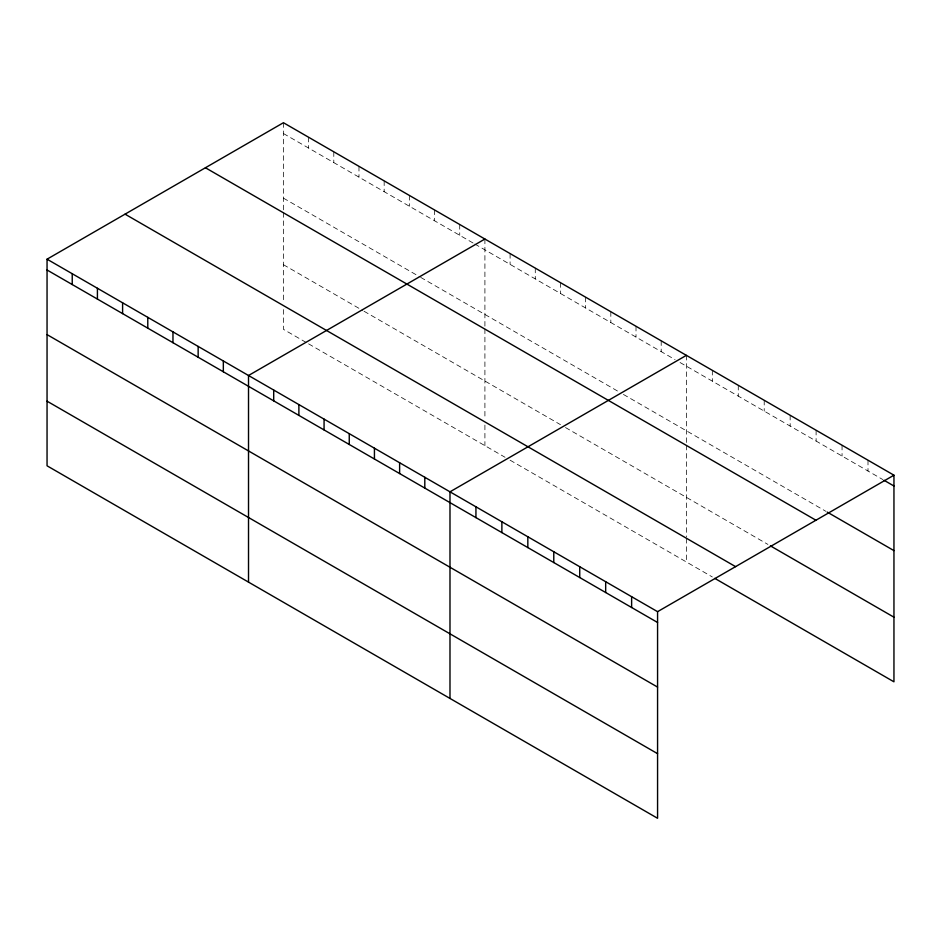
<?xml version="1.0" encoding="UTF-8"?>
<svg xmlns="http://www.w3.org/2000/svg" width="941" height="941" viewBox="0 0 941 941"><rect width="100%" height="100%" fill="white"/><g stroke="black" fill="none" stroke-linecap="round" stroke-linejoin="round"><path stroke-width="0.71" stroke-dasharray="4.71 3.53" d="M283.429 133.528L473.57 243.296M474.829 244.025L675.038 359.615M680.072 362.532L882.834 479.581M283.429 198.139L419.427 276.654M420.686 277.383L618.378 391.515M623.413 394.432L825.998 511.386M283.429 264.715L362.767 310.518M364.026 311.236L560.46 424.65M565.494 427.555L767.927 544.427M306.096 342.418L283.429 329.326L283.429 308.766M308.613 343.865L505.046 457.279M510.093 460.184L712.325 576.951M868.002 460.22L868.002 471.029M842.054 445.234L842.054 456.044M816.106 430.26L816.106 441.058M790.158 415.275L790.158 426.085M764.21 400.29L764.21 411.099M738.273 385.316L738.273 396.126M712.325 370.331L712.325 381.14M686.377 355.357L686.377 443.799M686.377 445.246L686.377 537.005M686.377 538.464L686.377 561.965M661.194 340.818L661.194 351.616M636.01 326.28L636.01 337.078M610.827 311.73L610.827 322.54M585.643 297.191L585.643 308.001M560.46 282.653L560.46 293.463M535.276 268.114L535.276 278.924M510.093 253.576L510.093 264.386M484.909 239.038L484.909 327.48M484.909 328.927L484.909 419.215M484.909 425.085L484.909 445.646M459.726 224.499L459.726 235.309M434.53 209.961L434.53 220.759M409.347 195.422L409.347 206.22M384.163 180.872L384.163 191.682M358.98 166.334L358.98 177.143M333.796 151.795L333.796 162.605M308.613 137.257L308.613 148.066M283.429 122.718L283.429 211.16M283.429 212.607L283.429 302.896"/><path stroke-width="1.41" d="M47.05 259.187L657.571 611.674L657.571 818.282L47.05 465.807L47.05 259.187L283.429 122.718L893.95 475.193L893.95 681.813L714.795 578.374M484.909 239.038L248.518 375.506L248.518 582.126M686.377 355.357L449.986 491.825L449.986 698.434M657.571 611.674L893.95 475.193M884.07 480.298L893.95 486.003M827.233 512.104L893.95 550.614M205.432 167.757L815.941 520.232M770.397 545.862L893.95 617.19M125.059 214.16L735.568 566.635M47.05 269.996L657.571 622.483M47.05 334.62L657.571 687.095M47.05 401.184L657.571 753.67M631.623 596.688L631.623 607.498M605.675 581.714L605.675 592.512M579.727 566.729L579.727 577.539M553.779 551.755L553.779 562.553M527.83 536.77L527.83 547.58M501.882 521.784L501.882 532.594M475.934 506.811L475.934 517.621M424.803 477.287L424.803 488.097M399.619 462.749L399.619 473.558M374.436 448.21L374.436 459.02M349.252 433.672L349.252 444.481M324.069 419.133L324.069 429.931M298.885 404.595L298.885 415.393M273.702 390.045L273.702 400.854M223.335 360.968L223.335 371.777M198.151 346.429L198.151 357.239M172.968 331.891L172.968 342.7M147.784 317.352L147.784 328.162M122.601 302.814L122.601 313.624M97.417 288.275L97.417 299.085M72.234 273.737L72.234 284.535"/></g></svg>
